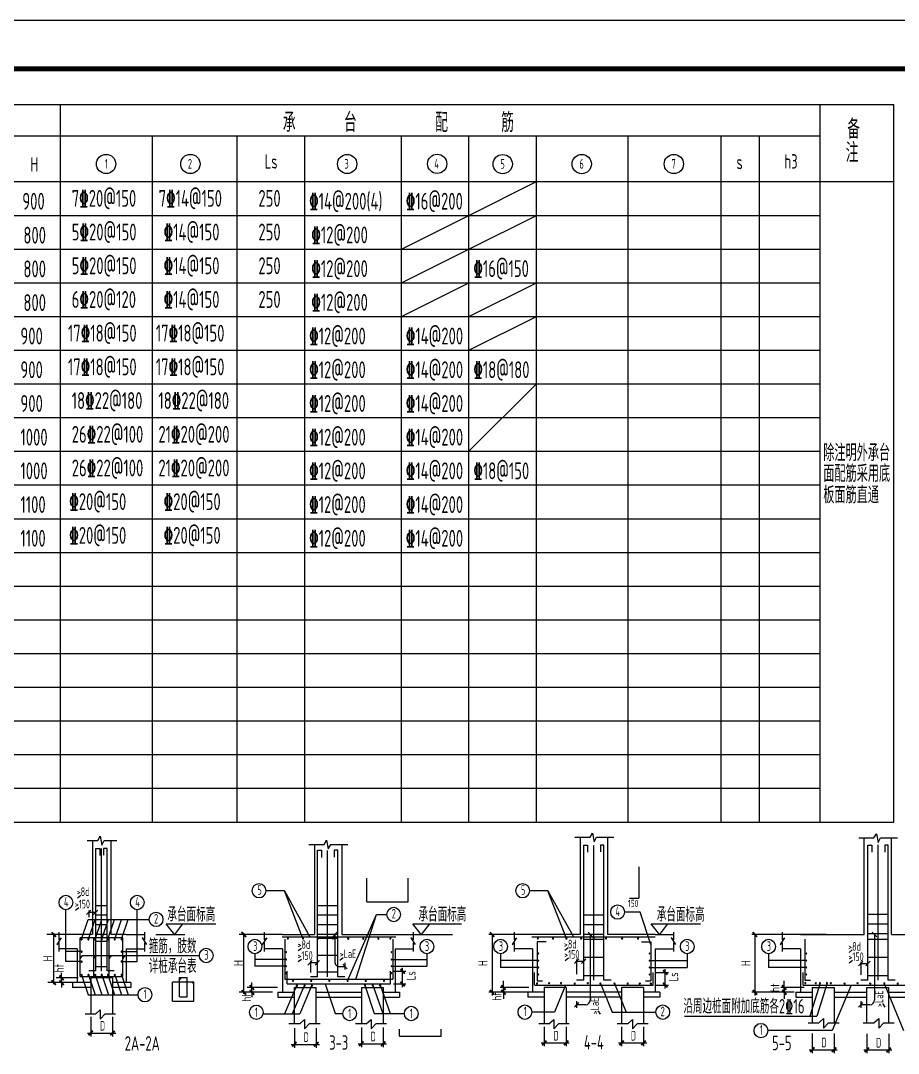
# Model space of a CAD drawing. Extents: x -695511 to 885008, y -751583 to -95266.
# Drawn here: x -364124 to -345894, y -257373 to -235925 of the extents above; entities that cross this region are included whole.
import ezdxf
from ezdxf.enums import TextEntityAlignment as Align

# ---------------------------------------------------------------- set-up
doc = ezdxf.new("R2010")
doc.units = 0
doc.header["$LTSCALE"] = 1000
doc.header["$MEASUREMENT"] = 0
doc.linetypes.add('DASHED', pattern=[3.75, 2.5, -1.25])
for name, color, linetype in [('!1.0恒+1.0活', 221, 'Continuous'), ('3', 3, 'Continuous'), ('_0', 7, 'Continuous'), ('CT', 3, 'Continuous'), ('PUB_TITLE', 4, 'Continuous'), ('Z', 2, 'Continuous'), ('ZZX', 7, 'Continuous')]:
    doc.layers.add(name, color=color, linetype=linetype)
doc.layers.add('_TSZ_PLOT_MARK', color=1, linetype='Continuous', plot=False)
doc.styles.add('TSSD_Dimension', font='tssdeng.shx', dxfattribs={"width": 0.7, "bigfont": 'hztxt.shx'})
doc.styles.add('TSSD_Rein', font='Tssdeng.shx', dxfattribs={"width": 0.7, "bigfont": 'hztxt.shx'})

# ---------------------------------------------------------------- blocks, each defined once
blk = doc.blocks.new('_ArchTick')
at = {"color": 0, "linetype": 'ByBlock', "const_width": 0.4}
blk.add_lwpolyline([(-0.5, -0.5), (0.5, 0.5)], dxfattribs=at)

msp = doc.modelspace()

# ---------------------------------------------------------------- linework, layer by layer
for p, q in [((-362668.5, -254396.2), (-362759.3, -254492.2)), ((-362520.9, -254396.8), (-362611.7, -254492.8)), ((-357552.7, -254855.8), (-357643.4, -254951.8)), ((-352248.1, -254952.3), (-352338.8, -254856.3)), ((-346344.2, -254952.3), (-346434.9, -254856.3)), ((-358066.4, -255442.2), (-358157.1, -255538.2)), ((-357918.3, -255442.2), (-358009, -255538.2)), ((-352533.1, -255410.1), (-352623.8, -255506.1)), ((-352385, -255410.1), (-352475.7, -255506.1)), ((-357343.3, -255618.6), (-357434, -255522.6)), ((-346628.7, -255458.3), (-346719.4, -255554.3)), ((-346480, -255457.7), (-346570.8, -255553.7)), ((-352532.6, -256314.6), (-352623.3, -256410.6)), ((-346628.7, -256315.1), (-346719.4, -256411.1))]:
    msp.add_line(p, q)
at = {"linetype": 'Continuous'}
for p, q in [((-351257.7, -254439.4), (-351589.9, -254439.4)), ((-351036.7, -255109.6), (-351257.7, -254439.4))]:
    msp.add_line(p, q, dxfattribs=at)
at = {"layer": '3', "color": 6}
for p, q in [((-356937, -254223.9), (-356937, -253737.2)), ((-356075.4, -254223.9), (-356075.4, -253737.2)), ((-356937, -254223.9), (-356075.4, -254223.9)), ((-356252.7, -257016.2), (-356252.7, -256869.9)), ((-355391.1, -257016.2), (-355391.1, -256869.9)), ((-356252.7, -257016.2), (-355391.1, -257016.2))]:
    msp.add_line(p, q, dxfattribs=at)
at = {"layer": '_0'}
for points in [[(-354814.1, -239968.5), (-353411.7, -239268.5)], [(-356216.5, -240668.5), (-354814.1, -239968.5)], [(-354814.1, -240668.5), (-353411.7, -239968.5)], [(-356216.5, -241368.5), (-354814.1, -240668.5)], [(-356216.5, -242068.5), (-354814.1, -241368.5)], [(-354814.1, -242068.5), (-353411.7, -241368.5)], [(-354814.1, -242768.5), (-353411.7, -242068.5)], [(-354814.1, -244868.5), (-353411.7, -243468.5)]]:
    msp.add_lwpolyline(points, dxfattribs=at)
at = {"layer": '_TSZ_PLOT_MARK'}
msp.add_lwpolyline([(-382265, -277925), (-307965, -277925), (-307965, -235925), (-382265, -235925)], close=True, dxfattribs=at)
at = {"layer": 'CT', "color": 3, "linetype": 'Continuous'}
for p, q in [((-363282.6, -254974.4), (-363373.9, -255114)), ((-363331.4, -254855.7), (-363331.4, -255016.3)), ((-362953.4, -254903.8), (-363331.4, -254903.8)), ((-363331.4, -255016.3), (-363282.6, -254974.4)), ((-361554.8, -255016.3), (-361603.6, -254974.4)), ((-361603.6, -254974.4), (-361512.4, -255114)), ((-361554.8, -254855.7), (-361554.8, -255016.3)), ((-359014.3, -254974.4), (-359105.6, -255114)), ((-359063.1, -254855.7), (-359063.1, -255016.3)), ((-358685.1, -254903.8), (-359063.1, -254903.8)), ((-359063.1, -255016.3), (-359014.3, -254974.4)), ((-355970.9, -255016.3), (-356019.7, -254974.4)), ((-356019.7, -254974.4), (-355928.4, -255114)), ((-355970.9, -254855.7), (-355970.9, -255016.3)), ((-353822.9, -254974.4), (-353914.1, -255114)), ((-353871.7, -254855.7), (-353871.7, -255016.3)), ((-353493.7, -254903.8), (-353871.7, -254903.8)), ((-353871.7, -255016.3), (-353822.9, -254974.4)), ((-350564.2, -255016.3), (-350613, -254974.4)), ((-350613, -254974.4), (-350521.7, -255114)), ((-350564.2, -254855.7), (-350564.2, -255016.3)), ((-348257.4, -254974.4), (-348348.7, -255114)), ((-348306.2, -254855.7), (-348306.2, -255016.3)), ((-348306.2, -255016.3), (-348257.4, -254974.4)), ((-363373.9, -255114), (-363331.4, -255080.2)), ((-363331.4, -255080.2), (-363331.4, -255259.9)), ((-361512.4, -255114), (-361554.8, -255080.2)), ((-361554.8, -255080.2), (-361554.8, -255259.9)), ((-359105.6, -255114), (-359063.1, -255080.2)), ((-359063.1, -255080.2), (-359063.1, -255259.9)), ((-355928.4, -255114), (-355970.9, -255080.2)), ((-355970.9, -255080.2), (-355970.9, -255259.9)), ((-353914.1, -255114), (-353871.7, -255080.2)), ((-353871.7, -255080.2), (-353871.7, -255259.9)), ((-350564.2, -255080.2), (-350564.2, -255259.9)), ((-350521.7, -255114), (-350564.2, -255080.2)), ((-348348.7, -255114), (-348306.2, -255080.2)), ((-348306.2, -255080.2), (-348306.2, -255259.9)), ((-362669.9, -255903.8), (-363047.9, -255903.8)), ((-363047.9, -255903.8), (-363047.9, -256003.8)), ((-362669.9, -256003.8), (-363047.9, -256003.8)), ((-361838.3, -255903.8), (-362216.3, -255903.8)), ((-361838.3, -256003.8), (-362216.3, -256003.8)), ((-361838.3, -255903.8), (-361838.3, -256003.8)), ((-353248, -256103.8), (-353588.2, -256103.8)), ((-353588.2, -256103.8), (-353588.2, -256203.8)), ((-353248, -256203.8), (-353588.2, -256203.8)), ((-351641.5, -256103.8), (-352794.4, -256103.8)), ((-351641.5, -256203.8), (-352794.4, -256203.8)), ((-350847.7, -256103.8), (-351187.9, -256103.8)), ((-350847.7, -256203.8), (-351187.9, -256203.8)), ((-350847.7, -256103.8), (-350847.7, -256203.8)), ((-348022.7, -256103.8), (-347682.5, -256103.8)), ((-348022.7, -256103.8), (-348022.7, -256203.8)), ((-348022.7, -256203.8), (-347682.5, -256203.8)), ((-347228.9, -256103.8), (-346548.5, -256103.8)), ((-347228.9, -256203.8), (-346548.5, -256203.8)), ((-346094.9, -256103.8), (-345414.5, -256103.8)), ((-346094.9, -256203.8), (-345414.5, -256203.8))]:
    msp.add_line(p, q, dxfattribs=at)
at = {"layer": 'CT', "color": 7, "linetype": 'Continuous'}
for p, q in [((-347682.5, -256003.8), (-347228.9, -256003.8)), ((-346548.5, -256003.8), (-346094.9, -256003.8))]:
    msp.add_line(p, q, dxfattribs=at)
at = {"layer": 'CT', "linetype": 'Continuous'}
for p, q in [((-358779.6, -256103.8), (-358779.6, -256203.8)), ((-356254.4, -256103.8), (-356254.4, -256203.8))]:
    msp.add_line(p, q, dxfattribs=at)
at = {"layer": 'PUB_TITLE'}
msp.add_lwpolyline([(-382265, -277925), (-307965, -277925), (-307965, -235925), (-382265, -235925)], close=True, dxfattribs=at)
at = {"layer": 'PUB_TITLE', "const_width": 100}
msp.add_lwpolyline([(-379765, -276925), (-308965, -276925), (-308965, -236925), (-379765, -236925)], close=True, dxfattribs=at)
at = {"layer": 'Z', "color": 7, "linetype": 'Continuous'}
msp.add_line((-357456.6, -253032.2), (-357456.6, -254903.8), dxfattribs=at)
at = {"layer": 'ZZX', "color": 6}
for p, q in [((-379425.6, -237668.5), (-345986.6, -237668.5)), ((-345986.6, -252568.5), (-345986.6, -237668.5)), ((-379425.6, -252568.5), (-345986.6, -252568.5)), ((-358695.4, -254953.8), (-356331.5, -254953.8)), ((-353503.9, -254953.8), (-350943.9, -254953.8))]:
    msp.add_line(p, q, dxfattribs=at)
at = {"layer": 'ZZX'}
for p, q in [((-363296.4, -252568.5), (-363296.4, -237668.5)), ((-347519.9, -252568.5), (-347519.9, -237668.5)), ((-374315.1, -238318.5), (-347519.9, -238318.5)), ((-363296.4, -252568.5), (-363296.4, -238318.5)), ((-361387.6, -252568.5), (-361387.6, -238318.5)), ((-359626.7, -252568.5), (-359626.7, -238318.5)), ((-358224.3, -252568.5), (-358224.3, -238318.5)), ((-356216.5, -252568.5), (-356216.5, -238318.5)), ((-354814.1, -252568.5), (-354814.1, -238318.5)), ((-353411.7, -252568.5), (-353411.7, -238318.5)), ((-351508.5, -252568.5), (-351508.5, -238318.5)), ((-349576.8, -252568.5), (-349576.8, -238318.5)), ((-348775.4, -252568.5), (-348775.4, -238318.5)), ((-379425.6, -239268.5), (-345986.6, -239268.5)), ((-379425.6, -239968.5), (-347519.9, -239968.5)), ((-379425.6, -240668.5), (-347519.9, -240668.5)), ((-379425.6, -241368.5), (-347519.9, -241368.5)), ((-379425.6, -242068.5), (-347519.9, -242068.5)), ((-379425.6, -242768.5), (-347519.9, -242768.5)), ((-379425.6, -243468.5), (-347519.9, -243468.5)), ((-379425.6, -244168.5), (-347519.9, -244168.5)), ((-379425.6, -244868.5), (-347519.9, -244868.5)), ((-379425.6, -245568.5), (-347519.9, -245568.5)), ((-379425.6, -246268.5), (-347519.9, -246268.5)), ((-379425.6, -246968.5), (-347519.9, -246968.5)), ((-379425.6, -247668.5), (-347519.9, -247668.5)), ((-379425.6, -248368.5), (-347519.9, -248368.5)), ((-379425.6, -249068.5), (-347519.9, -249068.5)), ((-379425.6, -249768.5), (-347519.9, -249768.5)), ((-379425.6, -250468.5), (-347519.9, -250468.5)), ((-379425.6, -251168.5), (-347519.9, -251168.5)), ((-379425.6, -251868.5), (-347519.9, -251868.5)), ((-362521.7, -252952.7), (-362471.5, -252865.5)), ((-362471.5, -252865.5), (-362438.2, -253046.8)), ((-352296.5, -252885.6), (-352246.3, -252798.4)), ((-352246.3, -252798.4), (-352213, -252979.7)), ((-346400.3, -252897.9), (-346350.1, -252810.8)), ((-346350.1, -252810.8), (-346316.8, -252992.1)), ((-362744.3, -252952.7), (-362521.7, -252952.7)), ((-362438.2, -253046.8), (-362388.2, -252952.7)), ((-362388.2, -252952.7), (-362126.6, -252952.7)), ((-358135.8, -253032.2), (-357818.7, -253032.2)), ((-357818.7, -253032.2), (-357768.5, -252945.1)), ((-357768.5, -252945.1), (-357735.2, -253126.4)), ((-357735.2, -253126.4), (-357685.2, -253032.2)), ((-357685.2, -253032.2), (-357329.1, -253032.2)), ((-352613.6, -252885.6), (-352296.5, -252885.6)), ((-352213, -252979.7), (-352163, -252885.6)), ((-352163, -252885.6), (-351806.9, -252885.6)), ((-346717.4, -252897.9), (-346400.3, -252897.9)), ((-346316.8, -252992.1), (-346266.8, -252897.9)), ((-346266.8, -252897.9), (-345910.7, -252897.9)), ((-362942.2, -254140.8), (-362873.6, -254089)), ((-358263.1, -254985.5), (-358647.5, -253996)), ((-358647.5, -253996), (-358118.5, -254953.8)), ((-352787.8, -254985.5), (-353172.2, -253996)), ((-353172.2, -253996), (-352643.2, -254953.8)), ((-362982.6, -254398.3), (-362914, -254346.5)), ((-363184.1, -255466.1), (-363184.1, -254390.5)), ((-362709.2, -254439.2), (-362561, -254439.2)), ((-361702.1, -255466.1), (-361702.1, -254390.5)), ((-357334, -255864.9), (-356732.3, -254489.6)), ((-362858.9, -255003.8), (-362719.9, -254591.1)), ((-362719.9, -254591.1), (-361453.4, -254591.1)), ((-362716.3, -255003.8), (-362577.3, -254591.1)), ((-362575.4, -255003.8), (-362436.4, -254591.1)), ((-362441.1, -255003.8), (-362302, -254591.1)), ((-362310.8, -255003.8), (-362171.8, -254591.1)), ((-362169.9, -255003.8), (-362030.8, -254591.1)), ((-362027.3, -255003.8), (-361888.3, -254591.1)), ((-358357, -255238.1), (-358288.4, -255186.3)), ((-352823.5, -255229.9), (-352754.9, -255178.1)), ((-346919.1, -255278.1), (-346850.5, -255226.3)), ((-362858.9, -255260.7), (-363184.1, -255260.7)), ((-362887.3, -255412.2), (-362839.5, -255341.3)), ((-362839.5, -255341.3), (-360412, -255341.3)), ((-362603.8, -255412.2), (-362556, -255341.3)), ((-362282.5, -255412.2), (-362234.7, -255341.3)), ((-362027.3, -255260.7), (-361702.1, -255260.7)), ((-361999, -255412.2), (-361951.2, -255341.3)), ((-359260, -255304.5), (-359260, -255561.5)), ((-358609.2, -255421), (-359260, -255421)), ((-358357, -255467.2), (-358288.4, -255415.4)), ((-357495.3, -255436.1), (-357426.7, -255384.3)), ((-356424.8, -255421), (-355686.4, -255421)), ((-355686.4, -255304.5), (-355686.4, -255561.5)), ((-354156.1, -255304.5), (-354156.1, -255588.1)), ((-352817.5, -255443), (-352748.9, -255391.2)), ((-350279.7, -255304.5), (-350279.7, -255588.1)), ((-348590.7, -255304.5), (-348590.7, -255588.1)), ((-346913.1, -255491.3), (-346844.5, -255439.4)), ((-362858.9, -255466.1), (-363184.1, -255466.1)), ((-362027.3, -255466.1), (-361702.1, -255466.1)), ((-358609.2, -255561.5), (-359260, -255561.5)), ((-356424.8, -255561.5), (-355686.4, -255561.5)), ((-356191.5, -256001.5), (-356191.5, -255599.1)), ((-353370.5, -255447.6), (-354156.1, -255447.6)), ((-353370.5, -255588.1), (-354156.1, -255588.1)), ((-351065.3, -255447.6), (-350279.7, -255447.6)), ((-351065.3, -255588.1), (-350279.7, -255588.1)), ((-350737, -256023.8), (-350737, -255621.3)), ((-347805.1, -255447.6), (-348590.7, -255447.6)), ((-347805.1, -255588.1), (-348590.7, -255588.1)), ((-346674, -255506.3), (-346525.9, -255506.3)), ((-362858.9, -255743.8), (-362719.9, -256156.4)), ((-362716.3, -255743.8), (-362577.3, -256156.4)), ((-362575.4, -255743.8), (-362436.4, -256156.4)), ((-362441.1, -255743.8), (-362302, -256156.4)), ((-362310.8, -255743.8), (-362171.8, -256156.4)), ((-362169.9, -255743.8), (-362030.8, -256156.4)), ((-362027.3, -255743.8), (-361888.3, -256156.4)), ((-356381.4, -255669.1), (-356125.3, -255669.1)), ((-350927, -255691.3), (-350670.9, -255691.3)), ((-356381.4, -255931.5), (-356125.3, -255931.5)), ((-350927, -255953.8), (-350670.9, -255953.8)), ((-347682.5, -256003.8), (-347682.5, -256736.9)), ((-347228.9, -256003.8), (-347228.9, -256736.9)), ((-362719.9, -256156.4), (-361685, -256156.4)), ((-352078.3, -256561.2), (-352127.3, -256488.6)), ((-346169.1, -256411.1), (-346218.1, -256338.5)), ((-362669.9, -256615.5), (-362669.9, -257021.2)), ((-362216.3, -256615.5), (-362216.3, -257021.2)), ((-358439.4, -256850.2), (-358439.4, -257255.9)), ((-357985.8, -256850.2), (-357985.8, -257255.9)), ((-357048.2, -256838), (-357048.2, -257243.8)), ((-356594.6, -256838), (-356594.6, -257243.8)), ((-353248, -256821.2), (-353248, -257227)), ((-352794.4, -256821.2), (-352794.4, -257227)), ((-351641.5, -256821.2), (-351641.5, -257227)), ((-351187.9, -256821.2), (-351187.9, -257227)), ((-362736.1, -256951.2), (-362150.2, -256951.2)), ((-353314.1, -257157), (-352728.2, -257157)), ((-351707.6, -257157), (-351121.7, -257157)), ((-347682.5, -256961.7), (-347682.5, -257367.5)), ((-347228.9, -256961.7), (-347228.9, -257367.5)), ((-346548.5, -256965.9), (-346548.5, -257371.7)), ((-346094.9, -256965.9), (-346094.9, -257371.7)), ((-358505.6, -257185.9), (-357919.7, -257185.9)), ((-357114.3, -257173.8), (-356528.4, -257173.8)), ((-347748.7, -257297.5), (-347162.8, -257297.5)), ((-346614.7, -257301.7), (-346028.8, -257301.7))]:
    msp.add_line(p, q, dxfattribs=at)
at = {"layer": 'ZZX', "color": 7, "linetype": 'Continuous'}
for p, q in [((-362632.1, -252952.7), (-362632.1, -254903.8)), ((-362254.1, -252952.7), (-362254.1, -254903.8)), ((-358023.6, -253032.2), (-358023.6, -254903.8)), ((-352501.4, -252885.6), (-352501.4, -254903.8)), ((-351934.4, -252885.6), (-351934.4, -254903.8)), ((-346605.2, -254903.8), (-346605.2, -252897.9)), ((-346038.2, -254903.8), (-346038.2, -252897.9)), ((-362709.2, -254407.1), (-362709.2, -254546.4)), ((-362898, -254903.8), (-363583.9, -254903.8)), ((-363438, -255933.8), (-363438, -254873.8)), ((-362632.1, -254903.8), (-362953.4, -254903.8)), ((-361932.8, -254903.8), (-362254.1, -254903.8)), ((-361932.8, -254903.8), (-361554.8, -254903.8)), ((-361319.2, -254903.8), (-360715.5, -254903.8)), ((-358892, -254903.8), (-359584.4, -254903.8)), ((-359442.6, -254953.8), (-359537.1, -254853.8)), ((-359489.9, -256133.8), (-359489.9, -254873.8)), ((-358685.1, -254903.8), (-358023.6, -254903.8)), ((-357456.6, -254903.8), (-356348.9, -254903.8)), ((-356348.9, -254903.8), (-355970.9, -254903.8)), ((-356103.3, -254903.8), (-355334.7, -254903.8)), ((-355334.7, -254903.8), (-355155.2, -254903.8)), ((-352501.4, -254903.8), (-353493.7, -254903.8)), ((-350942.2, -254903.8), (-351934.4, -254903.8)), ((-350942.2, -254903.8), (-350564.2, -254903.8)), ((-347819, -254903.8), (-348940.8, -254903.8)), ((-347390.8, -254903.8), (-348588.2, -254903.8)), ((-347928.2, -254903.8), (-348306.2, -254903.8)), ((-347928.2, -254903.8), (-346605.2, -254903.8)), ((-346038.2, -254903.8), (-344715.2, -254903.8)), ((-362953.4, -255203.8), (-363331.4, -255203.8)), ((-362953.4, -255203.8), (-362953.4, -255903.8)), ((-361932.8, -255203.8), (-361932.8, -255903.8)), ((-361932.8, -255203.8), (-361554.8, -255203.8)), ((-358685.1, -255203.8), (-359063.1, -255203.8)), ((-358685.1, -255203.8), (-358685.1, -256103.8)), ((-356348.9, -255203.8), (-356348.9, -256103.8)), ((-356348.9, -255203.8), (-355970.9, -255203.8)), ((-353493.7, -255203.8), (-353871.7, -255203.8)), ((-353493.7, -255203.8), (-353493.7, -256103.8)), ((-350942.2, -255203.8), (-350942.2, -256103.8)), ((-350942.2, -255203.8), (-350564.2, -255203.8)), ((-347928.2, -255203.8), (-348306.2, -255203.8)), ((-347928.2, -255203.8), (-347928.2, -256103.8)), ((-362927.6, -255803.8), (-363384.2, -255803.8)), ((-363276, -255833.8), (-363276, -255703.8)), ((-363276, -255903.8), (-363276, -255803.8)), ((-363276, -255873.8), (-363276, -256003.8)), ((-362216.3, -255803.8), (-362669.9, -255803.8)), ((-354097.6, -256073.8), (-354097.6, -255863.8)), ((-348265.8, -256073.8), (-348265.8, -255863.8)), ((-362898, -255903.8), (-363560, -255903.8)), ((-363301.6, -255903.8), (-363504, -255903.8)), ((-358786.4, -256003.8), (-359417.4, -256003.8)), ((-359322.9, -256033.8), (-359322.9, -255903.8)), ((-359322.9, -256103.8), (-359322.9, -256003.8)), ((-359322.9, -256073.8), (-359322.9, -256203.8)), ((-353571.3, -256003.8), (-354163.8, -256003.8)), ((-354097.6, -256103.8), (-354097.6, -256003.8)), ((-354097.6, -256033.8), (-354097.6, -256243.8)), ((-352794.4, -256003.8), (-353248, -256003.8)), ((-351187.9, -256003.8), (-351641.5, -256003.8)), ((-347848.6, -256003.8), (-348332, -256003.8)), ((-348265.8, -256103.8), (-348265.8, -256003.8)), ((-348265.8, -256033.8), (-348265.8, -256243.8)), ((-358892, -256103.8), (-359584.4, -256103.8)), ((-359032.1, -256103.8), (-359417.4, -256103.8)), ((-353911.5, -256103.8), (-354163.8, -256103.8)), ((-353370.1, -256103.8), (-354105.2, -256103.8)), ((-348057.8, -256103.8), (-348566.3, -256103.8)), ((-348188.8, -256103.8), (-348332, -256103.8))]:
    msp.add_line(p, q, dxfattribs=at)
at = {"layer": 'ZZX', "color": 6, "linetype": 'Continuous'}
for p, q in [((-352430.3, -255853.8), (-352430.3, -253046.5)), ((-352430.3, -253047.6), (-352350.5, -253047.6)), ((-352350.5, -253047.6), (-352350.5, -253194.9)), ((-352219.9, -255853.8), (-352219.9, -253053.9)), ((-352010.2, -253047.6), (-352082, -253047.6)), ((-352082, -253047.6), (-352082, -253189)), ((-352010.2, -255853.8), (-352010.2, -253046.5)), ((-346525.9, -255853.8), (-346525.9, -253048.9)), ((-346525.9, -253050), (-346446.1, -253050)), ((-346446.1, -253050), (-346446.1, -253197.3)), ((-346315.5, -255855.7), (-346315.5, -253041.8)), ((-346105.8, -253050), (-346177.6, -253050)), ((-346177.6, -253050), (-346177.6, -253191.4)), ((-346105.8, -255853.8), (-346105.8, -253048.9)), ((-362561, -255662.4), (-362561, -253117.6)), ((-362561, -253118.7), (-362481.2, -253118.7)), ((-362481.2, -253118.7), (-362481.2, -253266)), ((-362445.5, -255664.3), (-362445.5, -253119.3)), ((-362401.7, -253118.7), (-362401.7, -253260)), ((-362329.9, -253118.7), (-362401.7, -253118.7)), ((-362329.9, -255662.4), (-362329.9, -253118.7)), ((-357958.9, -255781.5), (-357958.9, -253154.6)), ((-357958.9, -253155.7), (-357879.1, -253155.7)), ((-357879.1, -253155.7), (-357879.1, -253303)), ((-357748.4, -255783.4), (-357748.4, -253157.3)), ((-357610.5, -253155.7), (-357610.5, -253297)), ((-357538.7, -253155.7), (-357610.5, -253155.7)), ((-357538.7, -255781.5), (-357538.7, -253154.6)), ((-351287.6, -253497.6), (-351287.6, -254146.8)), ((-351476.6, -254146.8), (-351287.6, -254146.8)), ((-362561, -254299.3), (-362329.9, -254299.3)), ((-357958.9, -254299.3), (-357538.7, -254299.3)), ((-362561, -254499.3), (-362329.9, -254499.3)), ((-357958.9, -254499.3), (-357538.7, -254499.3)), ((-352430.3, -254499.3), (-352010.2, -254499.3)), ((-346525.9, -254484.7), (-346105.8, -254484.7)), ((-362561, -254699.3), (-362329.9, -254699.3)), ((-357958.9, -254699.3), (-357538.7, -254699.3)), ((-352430.3, -254699.3), (-352010.2, -254699.3)), ((-346525.9, -254684.7), (-346105.8, -254684.7)), ((-362887.3, -255773.8), (-362887.3, -254973.8)), ((-361999, -254973.8), (-362887.3, -254973.8)), ((-362603.8, -255773.8), (-362603.8, -254973.8)), ((-362561, -254899.3), (-362329.9, -254899.3)), ((-362282.5, -255773.8), (-362282.5, -254973.8)), ((-361999, -255773.8), (-361999, -254973.8)), ((-358637.9, -255003.8), (-358637.9, -255831.5)), ((-357958.9, -254899.3), (-357538.7, -254899.3)), ((-357958.9, -254981.5), (-357538.7, -254981.5)), ((-356396.1, -255003.8), (-356396.1, -255831.5)), ((-352430.3, -254899.3), (-352010.2, -254899.3)), ((-352430.3, -254999.3), (-352010.2, -254999.3)), ((-347833.7, -255003.8), (-347833.7, -255853.8)), ((-346525.9, -254884.7), (-346105.8, -254884.7)), ((-346525.9, -255003.8), (-346105.8, -255003.8)), ((-362561, -255044.6), (-362329.9, -255044.6)), ((-353399.2, -255053.8), (-353399.2, -255867.9)), ((-353210.2, -255053.8), (-353399.2, -255053.8)), ((-351230.3, -255053.8), (-351036.7, -255053.8)), ((-351036.7, -255053.8), (-351036.7, -255865.4)), ((-357958.9, -255331.5), (-357538.7, -255331.5)), ((-352430.3, -255373.8), (-352010.2, -255373.8)), ((-346525.9, -255378.8), (-346105.8, -255378.8)), ((-362561, -255570.8), (-362329.9, -255570.8)), ((-362887.3, -255773.8), (-361999, -255773.8)), ((-362561, -255662.4), (-362709.2, -255662.4)), ((-362181.8, -255662.4), (-362329.9, -255662.4)), ((-360827.6, -255800.3), (-360666.9, -255800.3)), ((-360827.6, -256200.3), (-360827.6, -255800.3)), ((-360827.6, -255812.9), (-360806.2, -255837.8)), ((-360815.7, -255800.3), (-360794.3, -255825.3)), ((-360666.9, -256200.3), (-360666.9, -255800.3)), ((-358637.9, -255831.5), (-356396.1, -255831.5)), ((-358592.1, -255931.5), (-358592.1, -255669.1)), ((-357958.9, -255781.5), (-358107, -255781.5)), ((-357958.9, -255681.5), (-357538.7, -255681.5)), ((-357390.6, -255781.5), (-357538.7, -255781.5)), ((-356443.9, -255931.5), (-356443.9, -255669.1)), ((-353450.3, -255953.8), (-353450.3, -255691.3)), ((-353399.2, -255867.9), (-353286.9, -255867.9)), ((-352430.3, -255853.8), (-352578.5, -255853.8)), ((-352430.3, -255753.8), (-352010.2, -255753.8)), ((-351862, -255853.8), (-352010.2, -255853.8)), ((-351148.9, -255865.4), (-351036.7, -255865.4)), ((-350989.4, -255953.8), (-350989.4, -255691.3)), ((-347868.4, -255953.8), (-347868.4, -255691.3)), ((-347833.7, -255853.8), (-347719.1, -255853.8)), ((-346525.9, -255853.8), (-346674, -255853.8)), ((-346525.9, -255753.8), (-346105.8, -255753.8)), ((-345957.6, -255853.8), (-346105.8, -255853.8)), ((-360525.2, -255891.5), (-360969.3, -255891.5)), ((-360969.3, -256291.5), (-360969.3, -255891.5)), ((-360537, -255891.5), (-360558.4, -255916.4)), ((-360525.2, -255904), (-360546.6, -255929)), ((-360525.2, -256291.5), (-360525.2, -255891.5)), ((-358592.1, -255931.5), (-356443.9, -255931.5)), ((-353446.4, -255953.8), (-350989.4, -255953.8)), ((-347868.4, -255953.8), (-344762.5, -255953.8)), ((-360969.3, -256291.5), (-360525.2, -256291.5)), ((-360827.6, -256200.3), (-360666.9, -256200.3))]:
    msp.add_line(p, q, dxfattribs=at)
at = {"layer": 'ZZX', "linetype": 'Continuous'}
for p, q in [((-358647.5, -253996), (-359031.7, -253996)), ((-353172.2, -253996), (-353556.4, -253996)), ((-357162.1, -255831.5), (-356732.3, -254489.6)), ((-356732.3, -254489.6), (-356518.5, -254489.6)), ((-360929.6, -254901.9), (-361102.7, -254681.5)), ((-361102.7, -254681.5), (-360068.2, -254681.5)), ((-360760.6, -254681.5), (-360929.6, -254901.9)), ((-355803.6, -254901.9), (-355976.6, -254681.5)), ((-355976.6, -254681.5), (-354968.7, -254681.5)), ((-355634.5, -254681.5), (-355803.6, -254901.9)), ((-350854.8, -254903.8), (-351027.8, -254683.4)), ((-351027.8, -254683.4), (-350005.7, -254683.4)), ((-350685.8, -254683.4), (-350854.8, -254903.8)), ((-357598, -254903.8), (-357598, -255469.1)), ((-352265.5, -254933.9), (-352321.4, -254874.8)), ((-352294, -254903.8), (-352294, -256263.1)), ((-346361.1, -254933.9), (-346417, -254874.8)), ((-346389.6, -254903.8), (-346389.6, -256263.1)), ((-352550, -255427.9), (-352605.9, -255487.1)), ((-352578.5, -255425.9), (-352578.5, -255730.9)), ((-352401.8, -255427.9), (-352457.8, -255487.1)), ((-358078.5, -255455.1), (-358134.5, -255514.2)), ((-358107, -255453.1), (-358107, -255694.8)), ((-358107, -255485.2), (-357958.9, -255485.2)), ((-357930.4, -255455.1), (-357986.3, -255514.2)), ((-357503.5, -255569.1), (-357390.1, -255569.1)), ((-357390.1, -255492.2), (-357390.1, -255631.5)), ((-352578.5, -255458.1), (-352430.3, -255458.1)), ((-346645.5, -255476.2), (-346701.5, -255535.3)), ((-346674, -255474.2), (-346674, -255745.1)), ((-346497.4, -255476.2), (-346553.4, -255535.3)), ((-362669.9, -255803.8), (-362669.9, -256555.7)), ((-362216.3, -255803.8), (-362216.3, -256555.7)), ((-358396.9, -255968.9), (-358642.7, -256550.5)), ((-358235.2, -255968.9), (-358488.2, -256550.5)), ((-358439.4, -256755.7), (-358439.4, -256003.8)), ((-358439.4, -256003.8), (-357985.8, -256003.8)), ((-358083.6, -255968.9), (-358325.7, -256550.5)), ((-357985.8, -256755.7), (-357985.8, -256003.8)), ((-357798.5, -255931.5), (-357593.3, -256547.7)), ((-357048.2, -256003.8), (-357048.2, -256743.6)), ((-357048.2, -256003.8), (-356594.6, -256003.8)), ((-356976.7, -255959.2), (-356780.8, -256547.7)), ((-356811.2, -255959.2), (-356602.6, -256547.7)), ((-356658.5, -255959.2), (-356449.8, -256547.7)), ((-356594.6, -256003.8), (-356594.6, -256752.4)), ((-353248, -256003.8), (-353248, -256755.7)), ((-352805.6, -255953.8), (-353037.2, -256517.3)), ((-352794.4, -256003.8), (-352794.4, -256755.7)), ((-352082.7, -255922.1), (-351838, -256517.3)), ((-351790, -255922.1), (-351545.4, -256517.3)), ((-351641.5, -256003.8), (-351641.5, -256755.7)), ((-351187.9, -256003.8), (-351187.9, -256755.7)), ((-347517.9, -255914.2), (-347735.5, -256601.1)), ((-347372.5, -255914.2), (-347590, -256601.1)), ((-346877, -255953.8), (-347266.3, -256901.1)), ((-346548.5, -256741.1), (-346548.5, -256003.8)), ((-346186.8, -255922.1), (-345784.4, -256901.1)), ((-346094.9, -256741.1), (-346094.9, -256003.8)), ((-352578.5, -256286.2), (-352578.5, -256425.5)), ((-346674, -256286.2), (-346674, -256425.5)), ((-362573, -256557.2), (-362473.7, -256467.2)), ((-362473.7, -256467.2), (-362473.7, -256662.3)), ((-353037.2, -256517.3), (-353508.7, -256517.3)), ((-352550, -256333), (-352605.9, -256392.1)), ((-352388.5, -256363.1), (-352578.5, -256363.1)), ((-351838, -256517.3), (-350929.3, -256517.3)), ((-346645.5, -256333), (-346701.5, -256392.1)), ((-346484.1, -256363.1), (-346674, -256363.1)), ((-362784.2, -256555.7), (-362571.3, -256555.7)), ((-362473.7, -256662.3), (-362368.1, -256555.7)), ((-362368.1, -256555.7), (-362155.2, -256555.7)), ((-359091.1, -256550.5), (-358325.7, -256550.5)), ((-358329.2, -256757.2), (-358229.8, -256667.2)), ((-358229.8, -256667.2), (-358229.8, -256862.3)), ((-357593.3, -256547.7), (-357432.6, -256547.7)), ((-356945.5, -256757.2), (-356846.2, -256667.2)), ((-356846.2, -256667.2), (-356846.2, -256862.3)), ((-356780.8, -256547.7), (-356154.5, -256547.7)), ((-353151.1, -256757.2), (-353051.7, -256667.2)), ((-353051.7, -256667.2), (-353051.7, -256862.3)), ((-351514.4, -256757.2), (-351415.1, -256667.2)), ((-351415.1, -256667.2), (-351415.1, -256862.3)), ((-350337, -256601.1), (-347590, -256601.1)), ((-346400.5, -256742.6), (-346301.2, -256652.6)), ((-346301.2, -256652.6), (-346301.2, -256847.7)), ((-358551, -256755.7), (-358327.5, -256755.7)), ((-358229.8, -256862.3), (-358124.3, -256755.7)), ((-358124.3, -256755.7), (-357906.7, -256755.7)), ((-357167.3, -256755.7), (-356943.8, -256755.7)), ((-356846.2, -256862.3), (-356740.6, -256755.7)), ((-356740.6, -256755.7), (-356523.1, -256755.7)), ((-353362.2, -256755.7), (-353149.4, -256755.7)), ((-353051.7, -256862.3), (-352946.2, -256755.7)), ((-352946.2, -256755.7), (-352733.3, -256755.7)), ((-351736.2, -256755.7), (-351512.8, -256755.7)), ((-351415.1, -256862.3), (-351309.5, -256755.7)), ((-351309.5, -256755.7), (-351092, -256755.7)), ((-347266.3, -256901.1), (-348608.4, -256901.1)), ((-346622.3, -256741.1), (-346398.8, -256741.1)), ((-346301.2, -256847.7), (-346195.6, -256741.1)), ((-346195.6, -256741.1), (-345978, -256741.1))]:
    msp.add_line(p, q, dxfattribs=at)
at = {"layer": 'ZZX', "color": 1}
msp.add_line((-362680.7, -254409.1), (-362736.6, -254468.2), dxfattribs=at)
at = {"layer": 'ZZX', "color": 7}
for p, q in [((-353195.4, -254903.8), (-354400.4, -254903.8)), ((-354334.3, -254903.8), (-354334.3, -256173.8)), ((-352803.1, -254903.8), (-354227, -254903.8)), ((-348874.7, -254903.8), (-348874.7, -256173.8)), ((-354014.7, -256103.8), (-354400.4, -256103.8)), ((-353622.4, -256103.8), (-354227, -256103.8)), ((-348411.7, -256103.8), (-348940.8, -256103.8)), ((-348101, -256103.8), (-348588.2, -256103.8))]:
    msp.add_line(p, q, dxfattribs=at)
at = {"layer": 'ZZX', "color": 3, "linetype": 'Continuous'}
for p, q in [((-358779.6, -256103.8), (-358439.4, -256103.8)), ((-358779.6, -256203.8), (-358439.4, -256203.8)), ((-357985.8, -256103.8), (-357048.2, -256103.8)), ((-357985.8, -256203.8), (-357048.2, -256203.8)), ((-356594.6, -256103.8), (-356254.4, -256103.8)), ((-356594.6, -256203.8), (-356254.4, -256203.8))]:
    msp.add_line(p, q, dxfattribs=at)
at = {"layer": 'ZZX', "linetype": 'DASHED'}
for p, q in [((-347547.1, -256742.6), (-347447.7, -256652.6)), ((-347447.7, -256652.6), (-347447.7, -256847.7)), ((-347768.9, -256741.1), (-347545.4, -256741.1)), ((-347447.7, -256847.7), (-347342.2, -256741.1)), ((-347342.2, -256741.1), (-347124.6, -256741.1))]:
    msp.add_line(p, q, dxfattribs=at)
at = {"layer": 'ZZX'}
for centre, major_axis, ratio, start_param, end_param in [((-362349.4, -238901.8), (-200.3, 0), 0.9983029, 3.1415927, 9.424778), ((-360599.3, -238901.8), (-200.3, 0), 0.9983029, 1.5707963, 7.8539816), ((-357342.9, -238902.3), (-200.3, 0), 0.9983029, 3.1415927, 9.424778), ((-355472.8, -238898.8), (-200.3, 0), 0.9983029, 3.1415927, 9.424778), ((-354112, -238904.7), (-200.3, 0), 0.9983029, 3.1415927, 9.424778), ((-352470.5, -238903.3), (-200.3, 0), 0.9983029, 3.1415927, 9.424778), ((-350557, -238902.7), (-200.3, 0), 0.9983029, 3.1415927, 9.424778), ((-362858.9, -255003.8), (0, 12.5), 0.945, -1.5707963, 1.5707963), ((-362858.9, -255003.8), (0, 12.5), 0.945, 1.5707963, 4.712389), ((-362716.3, -255003.8), (0, 12.5), 0.945, -1.5707963, 1.5707963), ((-362716.3, -255003.8), (0, 12.5), 0.945, 1.5707963, 4.712389), ((-362575.4, -255003.8), (0, 12.5), 0.945, 4.712389, 7.8539816), ((-362575.4, -255003.8), (0, 12.5), 0.945, 1.5707963, 4.712389), ((-362441.1, -255003.8), (0, 12.5), 0.945, -1.5707963, 1.5707963), ((-362441.1, -255003.8), (0, 12.5), 0.945, 1.5707963, 4.712389), ((-362310.8, -255003.8), (0, 12.5), 0.945, -1.5707963, 1.5707963), ((-362310.8, -255003.8), (0, 12.5), 0.945, 1.5707963, 4.712389), ((-362169.9, -255003.8), (0, 12.5), 0.945, -1.5707963, 1.5707963), ((-362169.9, -255003.8), (0, 12.5), 0.945, 1.5707963, 4.712389), ((-362027.3, -255003.8), (0, 12.5), 0.945, -1.5707963, 1.5707963), ((-362027.3, -255003.8), (0, 12.5), 0.945, 1.5707963, 4.712389), ((-362858.9, -255260.7), (0, 12.5), 0.945, -1.5707963, 1.5707963), ((-362858.9, -255260.7), (0, 12.5), 0.945, 1.5707963, 4.712389), ((-362027.3, -255260.7), (0, 12.5), 0.945, -1.5707963, 1.5707963), ((-362027.3, -255260.7), (0, 12.5), 0.945, 1.5707963, 4.712389), ((-362858.9, -255466.1), (0, 12.5), 0.945, -1.5707963, 1.5707963), ((-362858.9, -255466.1), (0, 12.5), 0.945, 1.5707963, 4.712389), ((-362027.3, -255466.1), (0, 12.5), 0.945, -1.5707963, 1.5707963), ((-362027.3, -255466.1), (0, 12.5), 0.945, 1.5707963, 4.712389), ((-362858.9, -255743.8), (0, 12.5), 0.945, 4.712389, 7.8539816), ((-362858.9, -255743.8), (0, 12.5), 0.945, 1.5707963, 4.712389), ((-362716.3, -255743.8), (0, 12.5), 0.945, -1.5707963, 1.5707963), ((-362716.3, -255743.8), (0, 12.5), 0.945, 1.5707963, 4.712389), ((-362575.4, -255743.8), (0, 12.5), 0.945, -1.5707963, 1.5707963), ((-362575.4, -255743.8), (0, 12.5), 0.945, 1.5707963, 4.712389), ((-362441.1, -255743.8), (0, 12.5), 0.945, -1.5707963, 1.5707963), ((-362441.1, -255743.8), (0, 12.5), 0.945, 1.5707963, 4.712389), ((-362310.8, -255743.8), (0, 12.5), 0.945, -1.5707963, 1.5707963), ((-362310.8, -255743.8), (0, 12.5), 0.945, 1.5707963, 4.712389), ((-362169.9, -255743.8), (0, 12.5), 0.945, -1.5707963, 1.5707963), ((-362169.9, -255743.8), (0, 12.5), 0.945, 1.5707963, 4.712389), ((-362027.3, -255743.8), (0, 12.5), 0.945, -1.5707963, 1.5707963), ((-362027.3, -255743.8), (0, 12.5), 0.945, 1.5707963, 4.712389)]:
    msp.add_ellipse(centre, major_axis=major_axis, ratio=ratio, start_param=start_param, end_param=end_param, dxfattribs=at)
at = {"layer": 'ZZX', "linetype": 'Continuous'}
for centre, major_axis, start_param, end_param in [((-359173.4, -253996), (0, 150), -1.5707963, 4.712389), ((-353698.1, -253996), (0, 150), -1.5707963, 4.712389), ((-363184.1, -254240.5), (0, 150), -1.5707963, 4.712389), ((-361702.1, -254240.5), (0, 150), -1.5707963, 4.712389), ((-356376.7, -254489.6), (0, 150), -1.5707963, 4.712389), ((-351726, -254439), (0, 150), -1.5707963, 4.712389), ((-361311.6, -254591.1), (0, 150), -1.5707963, 4.712389), ((-359260, -255154.5), (0, 150), -1.5707963, 4.712389), ((-358573.7, -254984.7), (0, 12.5), -1.5707963, 1.5707963), ((-358573.7, -254984.7), (0, 12.5), 1.5707963, 4.712389), ((-358260.7, -254985.5), (0, 12.5), -1.5707963, 1.5707963), ((-358260.7, -254985.5), (0, 12.5), 1.5707963, 4.712389), ((-357947.7, -254986.2), (0, 12.5), -1.5707963, 1.5707963), ((-357947.7, -254986.2), (0, 12.5), 1.5707963, 4.712389), ((-357634.7, -254987), (0, 12.5), -1.5707963, 1.5707963), ((-357634.7, -254987), (0, 12.5), 1.5707963, 4.712389), ((-357321.7, -254987.7), (0, 12.5), -1.5707963, 1.5707963), ((-357321.7, -254987.7), (0, 12.5), 1.5707963, 4.712389), ((-357008.7, -254988.5), (0, 12.5), -1.5707963, 1.5707963), ((-357008.7, -254988.5), (0, 12.5), 1.5707963, 4.712389), ((-356695.6, -254989.2), (0, 12.5), -1.5707963, 1.5707963), ((-356695.6, -254989.2), (0, 12.5), 1.5707963, 4.712389), ((-356444.5, -254985.5), (0, 12.5), -1.5707963, 1.5707963), ((-356444.5, -254985.5), (0, 12.5), 1.5707963, 4.712389), ((-355686.4, -255154.5), (0, 150), -1.5707963, 4.712389), ((-354156.1, -255154.5), (0, 150), -1.5707963, 4.712389), ((-353382.3, -254984.7), (0, 12.5), -1.5707963, 1.5707963), ((-353382.3, -254984.7), (0, 12.5), 1.5707963, 4.712389), ((-353069.3, -254985.5), (0, 12.5), -1.5707963, 1.5707963), ((-353069.3, -254985.5), (0, 12.5), 1.5707963, 4.712389), ((-352787.8, -254985.5), (0, 12.5), -1.5707963, 1.5707963), ((-352787.8, -254985.5), (0, 12.5), 1.5707963, 4.712389), ((-352483.3, -254985.5), (0, 12.5), -1.5707963, 1.5707963), ((-352483.3, -254985.5), (0, 12.5), 1.5707963, 4.712389), ((-352222, -254985.5), (0, 12.5), -1.5707963, 1.5707963), ((-352222, -254985.5), (0, 12.5), 1.5707963, 4.712389), ((-351966.8, -254985.5), (0, 12.5), -1.5707963, 1.5707963), ((-351966.8, -254985.5), (0, 12.5), 1.5707963, 4.712389), ((-351631.6, -254985.5), (0, 12.5), 4.712389, 7.8539816), ((-351631.6, -254985.5), (0, 12.5), 1.5707963, 4.712389), ((-351300.4, -254985.5), (0, 12.5), -1.5707963, 1.5707963), ((-351300.4, -254985.5), (0, 12.5), 1.5707963, 4.712389), ((-350279.7, -255154.5), (0, 150), -1.5707963, 4.712389), ((-348590.7, -255154.5), (0, 150), -1.5707963, 4.712389), ((-360270.2, -255341.3), (0, 150), -1.5707963, 4.712389), ((-358609.2, -255271), (0, 7.5), -1.5707963, 1.5707963), ((-358609.2, -255271), (0, 7.5), 1.5707963, 4.712389), ((-358609.2, -255421), (0, 7.5), -1.5707963, 1.5707963), ((-358609.2, -255421), (0, 7.5), 1.5707963, 4.712389), ((-356424.8, -255271), (0, 7.5), 4.712389, 7.8539816), ((-356424.8, -255271), (0, 7.5), 1.5707963, 4.712389), ((-356424.8, -255421), (0, 7.5), 4.712389, 7.8539816), ((-356424.8, -255421), (0, 7.5), 1.5707963, 4.712389), ((-353370.5, -255297.6), (0, 7.5), -1.5707963, 1.5707963), ((-353370.5, -255297.6), (0, 7.5), 1.5707963, 4.712389), ((-353370.5, -255447.6), (0, 7.5), -1.5707963, 1.5707963), ((-351065.3, -255297.6), (0, 7.5), -1.5707963, 1.5707963), ((-351065.3, -255297.6), (0, 7.5), 1.5707963, 4.712389), ((-351065.3, -255447.6), (0, 7.5), 4.712389, 7.8539816), ((-347805.1, -255297.6), (0, 7.5), -1.5707963, 1.5707963), ((-347805.1, -255297.6), (0, 7.5), 1.5707963, 4.712389), ((-347805.1, -255447.6), (0, 7.5), 4.712389, 7.8539816), ((-358609.2, -255561.5), (0, 7.5), -1.5707963, 1.5707963), ((-358609.2, -255561.5), (0, 7.5), 1.5707963, 4.712389), ((-357503.5, -255469.1), (0, 100), 1.5707963, 3.1415927), ((-356424.8, -255561.5), (0, 7.5), -1.5707963, 1.5707963), ((-356424.8, -255561.5), (0, 7.5), 1.5707963, 4.712389), ((-353370.5, -255447.6), (0, 7.5), 1.5707963, 4.712389), ((-353370.5, -255588.1), (0, 7.5), 4.712389, 7.8539816), ((-353370.5, -255588.1), (0, 7.5), 1.5707963, 4.712389), ((-351065.3, -255447.6), (0, 7.5), 1.5707963, 4.712389), ((-351065.3, -255588.1), (0, 7.5), -1.5707963, 1.5707963), ((-351065.3, -255588.1), (0, 7.5), 1.5707963, 4.712389), ((-347805.1, -255447.6), (0, 7.5), 1.5707963, 4.712389), ((-347805.1, -255588.1), (0, 7.5), -1.5707963, 1.5707963), ((-347805.1, -255588.1), (0, 7.5), 1.5707963, 4.712389), ((-358609.2, -255707.8), (0, 7.5), -1.5707963, 1.5707963), ((-358609.2, -255707.8), (0, 7.5), 1.5707963, 4.712389), ((-358468, -255864.9), (0, 12.5), -1.5707963, 1.5707963), ((-358468, -255864.9), (0, 12.5), 1.5707963, 4.712389), ((-358090, -255864.9), (0, 12.5), -1.5707963, 1.5707963), ((-358090, -255864.9), (0, 12.5), 1.5707963, 4.712389), ((-357712, -255864.9), (0, 12.5), -1.5707963, 1.5707963), ((-357712, -255864.9), (0, 12.5), 1.5707963, 4.712389), ((-357334, -255864.9), (0, 12.5), -1.5707963, 1.5707963), ((-357334, -255864.9), (0, 12.5), 1.5707963, 4.712389), ((-356956, -255864.9), (0, 12.5), -1.5707963, 1.5707963), ((-356956, -255864.9), (0, 12.5), 1.5707963, 4.712389), ((-356578, -255864.9), (0, 12.5), -1.5707963, 1.5707963), ((-356578, -255864.9), (0, 12.5), 1.5707963, 4.712389), ((-356424.8, -255707.8), (0, 7.5), -1.5707963, 1.5707963), ((-356424.8, -255707.8), (0, 7.5), 1.5707963, 4.712389), ((-353370.5, -255734.4), (0, 7.5), -1.5707963, 1.5707963), ((-353370.5, -255734.4), (0, 7.5), 1.5707963, 4.712389), ((-351065.3, -255734.4), (0, 7.5), 4.712389, 7.8539816), ((-351065.3, -255734.4), (0, 7.5), 1.5707963, 4.712389), ((-347805.1, -255734.4), (0, 7.5), 4.712389, 7.8539816), ((-347805.1, -255734.4), (0, 7.5), 1.5707963, 4.712389), ((-361543.2, -256156.4), (0, 150), -1.5707963, 4.712389), ((-358387.8, -255964.9), (0, 12.5), 4.712389, 7.8539816), ((-358387.8, -255964.9), (0, 12.5), 1.5707963, 4.712389), ((-358226.4, -255964.9), (0, 12.5), -1.5707963, 1.5707963), ((-358226.4, -255964.9), (0, 12.5), 1.5707963, 4.712389), ((-358073.4, -255964.9), (0, 12.5), -1.5707963, 1.5707963), ((-358073.4, -255964.9), (0, 12.5), 1.5707963, 4.712389), ((-356972.9, -255959.2), (0, 12.5), 4.712389, 7.8539816), ((-356972.9, -255959.2), (0, 12.5), 1.5707963, 4.712389), ((-356811.5, -255959.2), (0, 12.5), -1.5707963, 1.5707963), ((-356811.5, -255959.2), (0, 12.5), 1.5707963, 4.712389), ((-356658.5, -255959.2), (0, 12.5), -1.5707963, 1.5707963), ((-356658.5, -255959.2), (0, 12.5), 1.5707963, 4.712389), ((-353399.4, -255922.9), (0, 12.5), -1.5707963, 1.5707963), ((-353399.4, -255922.9), (0, 12.5), 1.5707963, 4.712389), ((-353148.1, -255914.2), (0, 12.5), -1.5707963, 1.5707963), ((-353148.1, -255914.2), (0, 12.5), 1.5707963, 4.712389), ((-352900.5, -255914.2), (0, 12.5), -1.5707963, 1.5707963), ((-352900.5, -255914.2), (0, 12.5), 1.5707963, 4.712389), ((-352615.4, -255922.1), (0, 12.5), -1.5707963, 1.5707963), ((-352615.4, -255922.1), (0, 12.5), 1.5707963, 4.712389), ((-352345.3, -255914.2), (0, 12.5), -1.5707963, 1.5707963), ((-352345.3, -255914.2), (0, 12.5), 1.5707963, 4.712389), ((-352082.7, -255922.1), (0, 12.5), -1.5707963, 1.5707963), ((-352082.7, -255922.1), (0, 12.5), 1.5707963, 4.712389), ((-351790, -255922.1), (0, 12.5), -1.5707963, 1.5707963), ((-351790, -255922.1), (0, 12.5), 1.5707963, 4.712389), ((-351515, -255922.1), (0, 12.5), -1.5707963, 1.5707963), ((-351515, -255922.1), (0, 12.5), 1.5707963, 4.712389), ((-351264.6, -255922.1), (0, 12.5), -1.5707963, 1.5707963), ((-351264.6, -255922.1), (0, 12.5), 1.5707963, 4.712389), ((-351034.7, -255922.5), (0, 12.5), 4.712389, 7.8539816), ((-351034.7, -255922.5), (0, 12.5), 1.5707963, 4.712389), ((-347826.5, -255914.2), (0, 12.5), -1.5707963, 1.5707963), ((-347826.5, -255914.2), (0, 12.5), 1.5707963, 4.712389), ((-347609.8, -255914.2), (0, 12.5), -1.5707963, 1.5707963), ((-347609.8, -255914.2), (0, 12.5), 1.5707963, 4.712389), ((-347523.2, -255914.2), (0, 12.5), -1.5707963, 1.5707963), ((-347523.2, -255914.2), (0, 12.5), 1.5707963, 4.712389), ((-347377.7, -255914.2), (0, 12.5), -1.5707963, 1.5707963), ((-347377.7, -255914.2), (0, 12.5), 1.5707963, 4.712389), ((-347297.2, -255914.2), (0, 12.5), -1.5707963, 1.5707963), ((-347297.2, -255914.2), (0, 12.5), 1.5707963, 4.712389), ((-347012.1, -255922.1), (0, 12.5), -1.5707963, 1.5707963), ((-347012.1, -255922.1), (0, 12.5), 1.5707963, 4.712389), ((-346742, -255914.2), (0, 12.5), -1.5707963, 1.5707963), ((-346742, -255914.2), (0, 12.5), 1.5707963, 4.712389), ((-346479.4, -255922.1), (0, 12.5), -1.5707963, 1.5707963), ((-346479.4, -255922.1), (0, 12.5), 1.5707963, 4.712389), ((-346186.8, -255922.1), (0, 12.5), -1.5707963, 1.5707963), ((-346186.8, -255922.1), (0, 12.5), 1.5707963, 4.712389), ((-345906.6, -255922.1), (0, 12.5), -1.5707963, 1.5707963), ((-345906.6, -255922.1), (0, 12.5), 1.5707963, 4.712389), ((-352388.5, -256263.1), (0, 100), 3.1415927, 4.712389), ((-346484.1, -256263.1), (0, 100), 3.1415927, 4.712389), ((-359229.1, -256519.5), (0, 150), -1.5707963, 4.712389), ((-357290.9, -256546.4), (0, 150), -1.5707963, 4.712389), ((-356012.7, -256546.4), (0, 150), -1.5707963, 4.712389), ((-353650.5, -256517.3), (0, 150), -1.5707963, 4.712389), ((-350787.5, -256517.3), (0, 150), -1.5707963, 4.712389), ((-348750.2, -256901.1), (0, 150), -1.5707963, 4.712389)]:
    msp.add_ellipse(centre, major_axis=major_axis, ratio=0.945, start_param=start_param, end_param=end_param, dxfattribs=at)

# ---------------------------------------------------------------- block references
at = {"zscale": 96.00000000000423}
for p, xscale, yscale, rotation in [((-363436.4, -254905.5), 96.00000000000423, 90.72000000000398, 90), ((-359488.3, -254905.5), 96.00000000000423, 90.72000000000398, 90), ((-354332.7, -254905.5), 96.00000000000423, 90.72000000000398, 90), ((-348873.1, -254905.5), 96.00000000000423, 90.72000000000398, 90), ((-356191.5, -255669.1), 96.00000000000423, 90.72000000000398, 90), ((-350737, -255691.3), 96.00000000000423, 90.72000000000398, 90), ((-363436.4, -255905.5), 96.00000000000423, 90.72000000000398, 90), ((-363274.4, -255805.5), 96.00000000000423, 90.72000000000398, 90), ((-363274.4, -255905.5), 96.00000000000423, 90.72000000000398, 90), ((-356191.5, -255931.5), 96.00000000000423, 90.72000000000398, 90), ((-359488.3, -256105.5), 96.00000000000423, 90.72000000000398, 90), ((-359321.3, -256005.5), 96.00000000000423, 90.72000000000398, 90), ((-359321.3, -256105.5), 96.00000000000423, 90.72000000000398, 90), ((-354332.7, -256105.5), 96.00000000000423, 90.72000000000398, 90), ((-354096.1, -256005.5), 96.00000000000423, 90.72000000000398, 90), ((-354096.1, -256105.5), 96.00000000000423, 90.72000000000398, 90), ((-350737, -255953.8), 96.00000000000423, 90.72000000000398, 90), ((-348873.1, -256105.5), 96.00000000000423, 90.72000000000398, 90), ((-348264.3, -256005.5), 96.00000000000423, 90.72000000000398, 90), ((-348264.3, -256105.5), 96.00000000000423, 90.72000000000398, 90), ((-362669.9, -256951.2), 90.72000000000398, 96.00000000000423, 180.0000000000032), ((-362216.3, -256951.2), 90.72000000000398, 96.00000000000423, 180.0000000000032), ((-358439.4, -257185.9), 90.72000000000398, 96.00000000000423, 180.0000000000032), ((-357985.8, -257185.9), 90.72000000000398, 96.00000000000423, 180.0000000000032), ((-357048.2, -257173.8), 90.72000000000398, 96.00000000000423, 180.0000000000032), ((-356594.6, -257173.8), 90.72000000000398, 96.00000000000423, 180.0000000000032), ((-353248, -257157), 90.72000000000398, 96.00000000000423, 180.0000000000032), ((-352794.4, -257157), 90.72000000000398, 96.00000000000423, 180.0000000000032), ((-351641.5, -257157), 90.72000000000398, 96.00000000000423, 180.0000000000032), ((-351187.9, -257157), 90.72000000000398, 96.00000000000423, 180.0000000000032), ((-347682.5, -257297.5), 90.72000000000398, 96.00000000000423, 180.0000000000032), ((-347228.9, -257297.5), 90.72000000000398, 96.00000000000423, 180.0000000000032), ((-346548.5, -257301.7), 90.72000000000398, 96.00000000000423, 180.0000000000032), ((-346094.9, -257301.7), 90.72000000000398, 96.00000000000423, 180.0000000000032)]:
    msp.add_blockref('_ArchTick', p, dxfattribs=dict(at, xscale=xscale, yscale=yscale, rotation=rotation))

# ---------------------------------------------------------------- texts
at = {"layer": '!1.0恒+1.0活', "linetype": 'Continuous', "style": 'TSSD_Dimension', "width": 0.6615}
for s, p in [('900', (-364090.1, -239850.4)), ('7%%13220@150', (-363063.5, -239790.4)), ('7\x8414@150', (-361257.4, -239790.4)), ('250', (-359186.9, -239790.4)), ('\x8414@200(4)', (-358132.2, -239850.4)), ('\x8416@200', (-356124.4, -239850.4)), ('800', (-364067.6, -240555.9)), ('5%%13220@150', (-363063.5, -240490.4)), ('\x8414@150', (-361154.7, -240490.4)), ('250', (-359186.9, -240490.4)), ('\x8412@200', (-358087.7, -240550.4)), ('5%%13220@150', (-363063.5, -241190.4)), ('\x8414@150', (-361154.7, -241190.4)), ('250', (-359186.9, -241190.4)), ('\x8412@200', (-358087.7, -241250.4)), ('\x8416@150', (-354722, -241250.4)), ('800', (-364067.6, -241255.9)), ('6%%13220@120', (-363063.5, -241890.4)), ('\x8414@150', (-361154.7, -241890.4)), ('800', (-364067.6, -241955.9)), ('250', (-359186.9, -241890.4)), ('\x8412@200', (-358087.7, -241950.4)), ('900', (-364128.6, -242650.4)), ('17%%13218@150', (-363141, -242590.4)), ('17%%13218@150', (-361317, -242590.4)), ('\x8412@200', (-358132.2, -242650.4)), ('900', (-364128.6, -243350.4)), ('17%%13218@150', (-363141, -243290.4)), ('17%%13218@150', (-361317, -243290.4)), ('\x8412@200', (-358132.2, -243350.4)), ('\x8418@180', (-354722, -243350.4)), ('18%%13222@180', (-363063.5, -243990.4)), ('18%%13222@180', (-361263.7, -243990.4)), ('\x8412@200', (-358132.2, -244050.4)), ('900', (-364128.6, -244050.4)), ('26%%13222@100', (-363063.5, -244690.4)), ('21%%13220@200', (-361263.7, -244690.4)), ('1000', (-364128.6, -244750.4)), ('\x8412@200', (-358132.2, -244750.4)), ('除注明外承台', (-347453.9, -245074.6)), ('1000', (-364128.6, -245450.4)), ('26%%13222@100', (-363063.5, -245390.4)), ('21%%13220@200', (-361263.7, -245390.4)), ('\x8412@200', (-358132.2, -245450.4)), ('\x8418@150', (-354722, -245450.4)), ('面配筋采用底', (-347453.9, -245505.9)), ('板面筋直通', (-347453.9, -245950.8)), ('%%13220@150', (-363115.7, -246090.4)), ('%%13220@150', (-361154.7, -246090.4)), ('\x8412@200', (-358132.2, -246150.4)), ('1100', (-364128.6, -246150.4)), ('%%13220@150', (-363115.7, -246790.4)), ('%%13220@150', (-361154.7, -246790.4)), ('1100', (-364128.6, -246850.4)), ('\x8412@200', (-358132.2, -246850.4))]:
    msp.add_text(s, height=350, dxfattribs=at).set_placement(p)
at = {"layer": '!1.0恒+1.0活', "color": 30, "linetype": 'Continuous', "style": 'TSSD_Dimension', "width": 0.6615}
for p in [(-356124.4, -242650.4), (-356124.4, -243350.4), (-356124.4, -244050.4), (-356124.4, -244750.4), (-356124.4, -245450.4), (-356124.4, -246150.4), (-356124.4, -246850.4)]:
    msp.add_text('%%13214@200', height=350, dxfattribs=at).set_placement(p)
at = {"layer": 'ZZX', "style": 'TSSD_Rein', "width": 0.6615}
for s, height, p in [('承', 400, (-358677.6, -238239.3)), ('台', 400, (-357409.2, -238239.3)), ('配', 400, (-355513.3, -238239.3)), ('筋', 400, (-354144.4, -238239.3)), ('备', 400, (-346955, -238377.2)), ('注', 400, (-346987.5, -238865.7)), ('Ls', 300, (-359054.3, -238998.1)), ('h3', 300, (-348259.6, -238998.1)), ('H', 300, (-363921.2, -239061)), ('1', 200, (-362374.6, -238998.1)), ('2', 200, (-360651.5, -238998.1)), ('3', 200, (-357398.5, -238998.6)), ('4', 200, (-355531.4, -238995)), ('5', 200, (-354161.2, -239000.9)), ('6', 200, (-352519.7, -238999.5)), ('7', 200, (-350606.2, -238998.9)), ('s', 300, (-349256.1, -239011.5)), ('D', 200, (-362478.7, -256901.2)), ('D', 200, (-358248.3, -257135.9)), ('D', 200, (-356857, -257123.8)), ('D', 200, (-353056.8, -257107)), ('D', 200, (-351450.3, -257107)), ('D', 200, (-347491.4, -257247.5)), ('D', 200, (-346357.4, -257251.7))]:
    msp.add_text(s, height=height, dxfattribs=at).set_placement(p)
at = {"layer": 'ZZX', "linetype": 'Continuous', "style": 'TSSD_Rein', "width": 0.6615}
for s, height, p in [('>8d', 180, (-362959.1, -254105.3)), ('5', 200, (-359208.6, -254080.8)), ('5', 200, (-353733.3, -254080.8)), ('4', 200, (-363225.5, -254327.9)), ('4', 200, (-361743.5, -254327.9)), ('>150', 180, (-362999.5, -254362.8)), ('承台面标高', 300, (-361076.6, -254636.7)), ('2', 200, (-356417.6, -254571.4)), ('承台面标高', 300, (-355860.7, -254636.7)), ('4', 200, (-351771.4, -254523.8)), ('150', 150, (-351512, -254334.5)), ('承台面标高', 300, (-350911.9, -254638.6)), ('2', 200, (-361353, -254678.6)), ('箍筋，肢数', 300, (-361463.6, -255295.5)), ('>8d', 180, (-352840.4, -255194.4)), ('3', 200, (-360311.6, -255428.7)), ('3', 200, (-359297.1, -255246)), ('>8d', 180, (-358373.9, -255202.6)), ('>LaE', 180, (-357496.5, -255395.2)), ('3', 200, (-355728.6, -255246)), ('3', 200, (-354193.3, -255246)), ('>150', 180, (-352834.4, -255407.5)), ('3', 200, (-350321.9, -255246)), ('3', 200, (-348627.9, -255246)), ('>8d', 180, (-346936, -255242.6)), ('详桩承台表', 300, (-361463.6, -255709.6)), ('>150', 180, (-358373.9, -255431.7)), ('>150', 180, (-346930, -255455.8)), ('1', 200, (-361570.4, -256243.8)), ('沿周边桩面附加底筋各2\x8416', 300, (-350359.3, -256544.7)), ('1', 200, (-359259.1, -256618.6)), ('1', 200, (-357320.8, -256645.6)), ('1', 200, (-356042.6, -256645.6)), ('1', 200, (-353675.9, -256602.2)), ('2', 200, (-350833, -256602.2)), ('1', 200, (-348772.1, -256985.9))]:
    msp.add_text(s, height=height, dxfattribs=at).set_placement(p)
at = {"layer": 'ZZX', "color": 7, "linetype": 'Continuous', "style": 'TSSD_Rein', "width": 0.793651}
for p in [(-363560.8, -255403.8), (-359600, -255497.7)]:
    msp.add_text('H', height=189, rotation=90, dxfattribs=at).set_placement(p, align=Align.MIDDLE)
for s, p in [('h\x8et', (-363323.3, -255604.1)), ('H', (-354523.3, -255499.7)), ('H', (-349063.7, -255499.7)), ('h\x8et', (-348456.5, -256009.5)), ('h\x8et', (-359435.1, -256211.2)), ('h\x8et', (-354234.9, -256193.6))]:
    msp.add_text(s, height=189, rotation=90, dxfattribs=at).set_placement(p, align=Align.MIDDLE_CENTER)
at = {"layer": 'ZZX', "color": 7, "style": 'TSSD_Rein', "width": 0.740741}
for p in [(-355922, -255855.5), (-350467.5, -255877.8)]:
    msp.add_text('Ls', height=189, rotation=90, dxfattribs=at).set_placement(p)
at = {"layer": 'ZZX', "linetype": 'Continuous', "style": 'TSSD_Rein', "width": 0.740741}
for p in [(-346207.8, -256412.3), (-352117, -256562.4)]:
    msp.add_text('>LaE', height=170.1, rotation=90, dxfattribs=at).set_placement(p)
at = {"layer": 'ZZX', "color": 2, "linetype": 'Continuous', "style": 'TSSD_Rein', "width": 0.6615}
for s, p in [('2A-2A', (-361962.5, -257315.7)), ('3-3', (-357714.9, -257298.4)), ('4-4', (-352424.7, -257292)), ('5-5', (-348517.5, -257307.7))]:
    msp.add_text(s, height=300, dxfattribs=at).set_placement(p)

doc.saveas('drawing.dxf')
